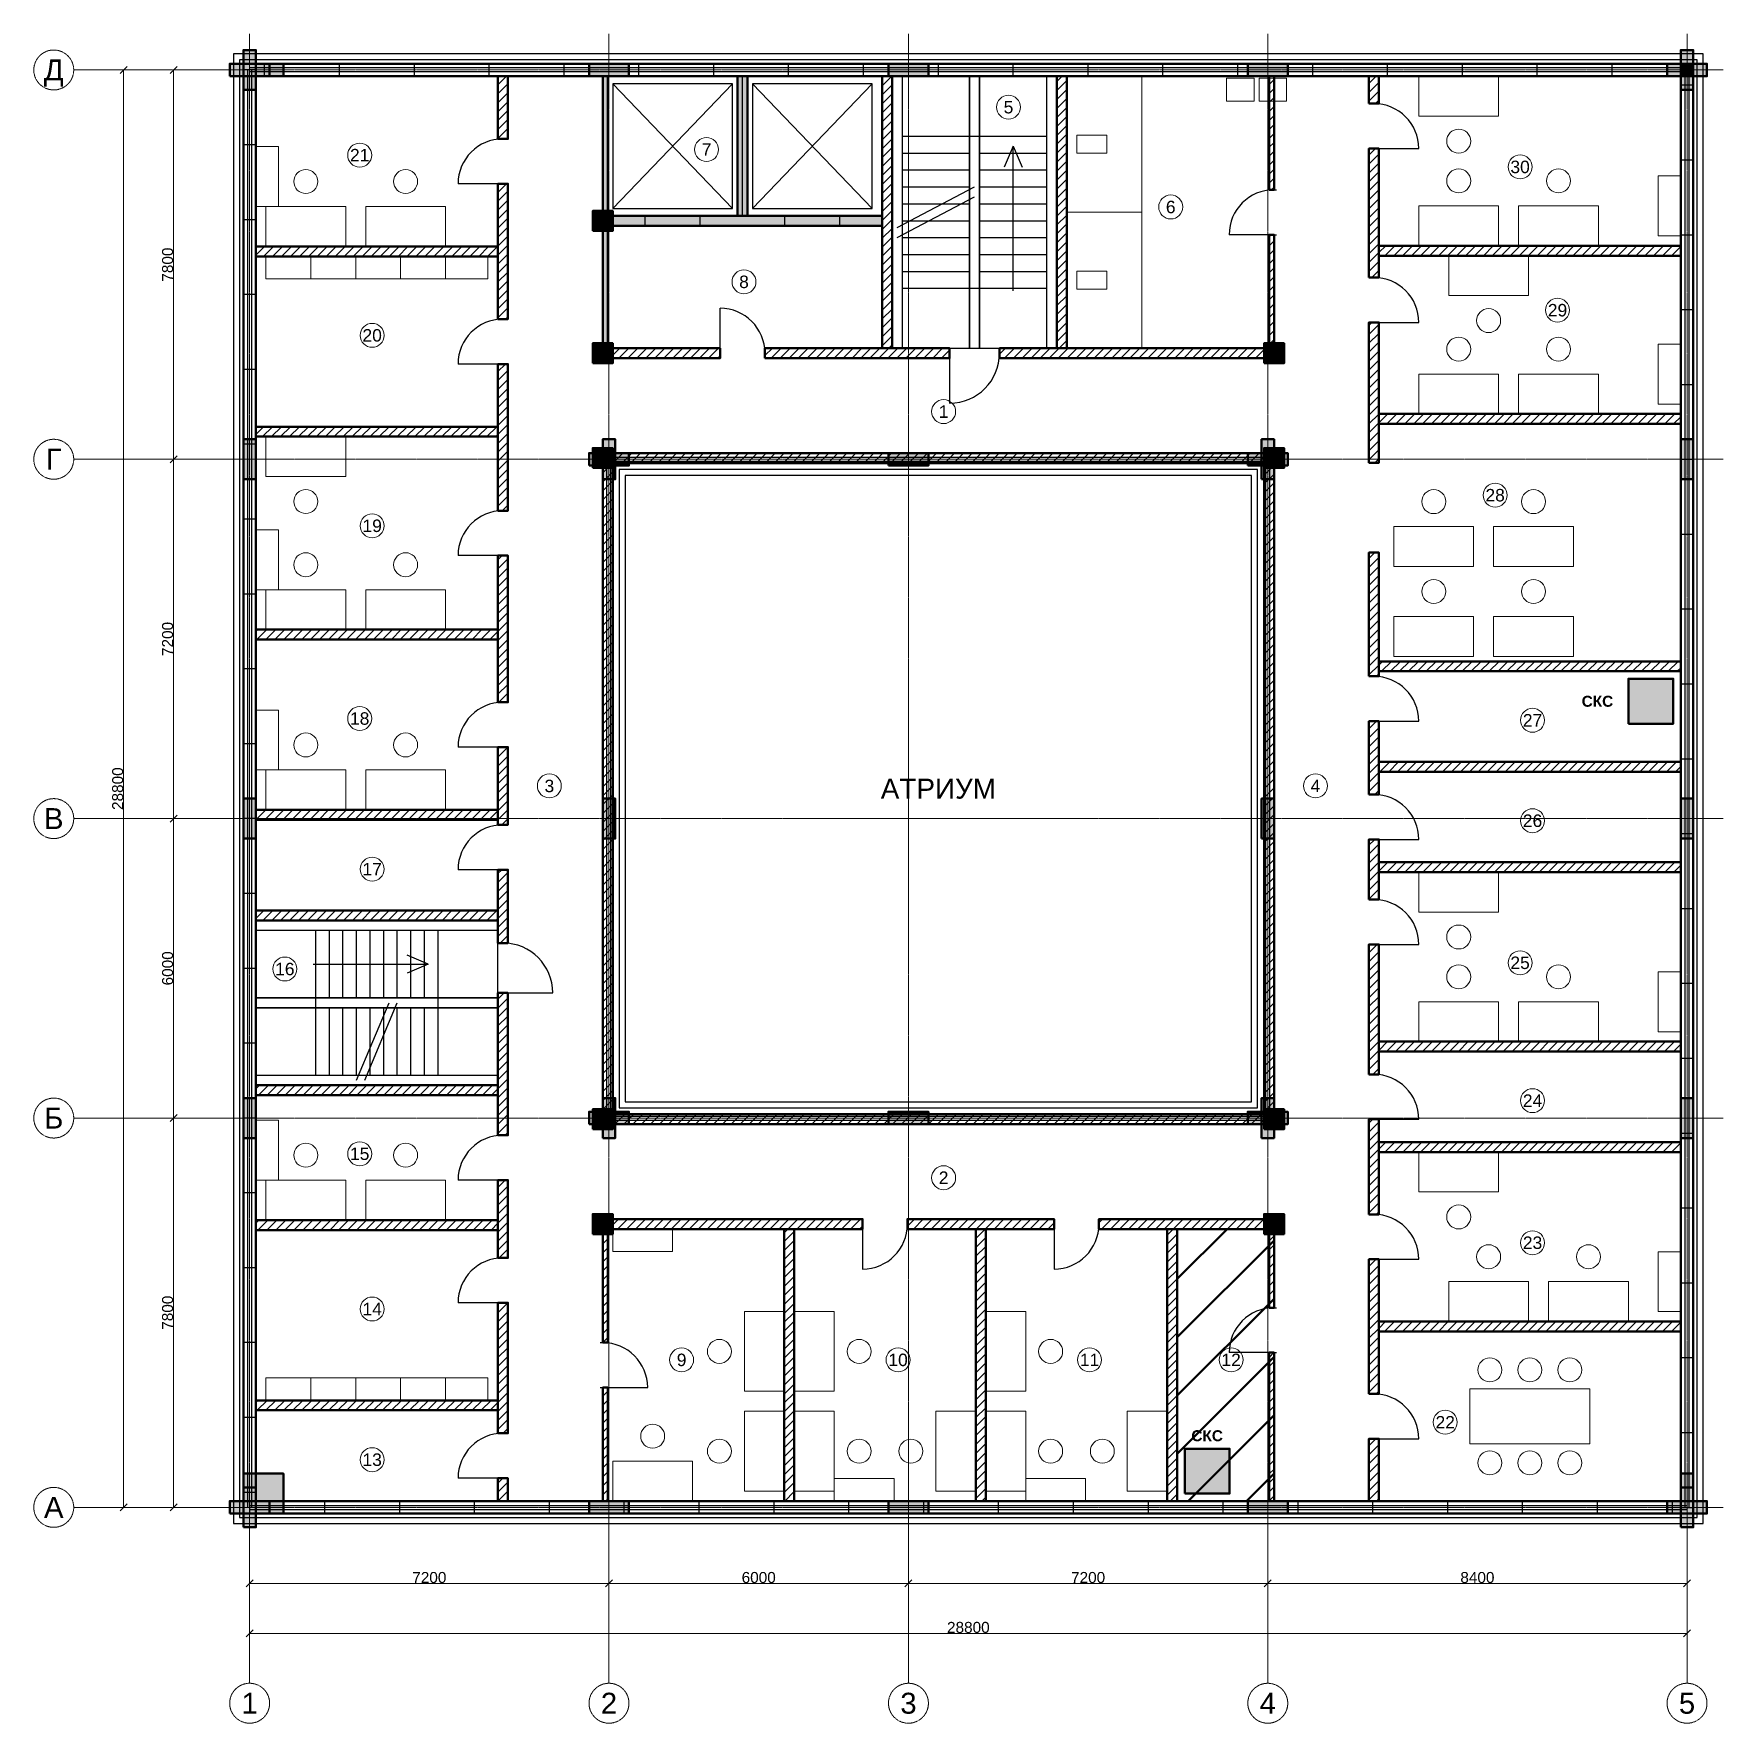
# Model space of a CAD drawing. Header units: millimetres. Extents: x -4325 to 29525, y -4325 to 29525.
import ezdxf
from ezdxf.enums import TextEntityAlignment as Align

# ---------------------------------------------------------------- set-up
doc = ezdxf.new("R2010")
doc.units = ezdxf.units.MM
doc.linetypes.add('CENTER2', pattern=[2.541, 1.587, -0.318, 0.318, -0.318])
for name, color, linetype, lineweight in [('A-ANNO-ROOM', 7, 'CONTINUOUS', 18), ('A-DIMS', 8, 'CONTINUOUS', 13), ('A-DOOR', 3, 'CONTINUOUS', 25), ('A-ELEV', 7, 'CONTINUOUS', 25), ('A-FACADE-PANEL', 8, 'CONTINUOUS', 25), ('A-FURN', 8, 'CONTINUOUS', 18), ('A-GLAZ-RIBBON', 5, 'CONTINUOUS', 25), ('A-GRID', 8, 'CENTER2', 13), ('A-HATCH', 9, 'CONTINUOUS', 9), ('A-OUTLINE', 7, 'CONTINUOUS', 50), ('A-SANI', 8, 'CONTINUOUS', 18), ('A-STAIR', 7, 'CONTINUOUS', 25), ('A-WALL-BLOCK', 9, 'CONTINUOUS', 50), ('A-WALL-RC', 7, 'CONTINUOUS', 50), ('E-SCS-RISER', 1, 'CONTINUOUS', 50), ('E-SERVER-ROOM', 1, 'CONTINUOUS', 50)]:
    doc.layers.add(name, color=color, linetype=linetype, lineweight=lineweight)
doc.styles.add('Arial', font='arial.ttf')
doc.styles.add('Arial-Bold', font='arialbd.ttf')
doc.styles.get("Standard").update_dxf_attribs({"font": 'arial.ttf'})

msp = doc.modelspace()

# ---------------------------------------------------------------- hatches: boundary and pattern name
at = {"layer": 'A-HATCH'}
h = msp.add_hatch(dxfattribs=at)
h.set_pattern_fill('ANSI31', scale=40)
h.paths.add_polyline_path([(4975, 27419.5), (5175, 27419.5), (5175, 28675), (5175, 28675), (4975, 28675), (4975, 28675)])
h = msp.add_hatch(dxfattribs=at)
h.set_pattern_fill('ANSI31', scale=40)
h.paths.add_polyline_path([(12675, 23225), (12875, 23225), (12875, 28675), (12875, 28675), (12675, 28675), (12675, 28675)])
h = msp.add_hatch(dxfattribs=at)
h.set_pattern_fill('ANSI31', scale=40)
h.paths.add_polyline_path([(16175, 23225), (16375, 23225), (16375, 28675), (16375, 28675), (16175, 28675), (16175, 28675)])
h = msp.add_hatch(dxfattribs=at)
h.set_pattern_fill('ANSI31', scale=40)
h.paths.add_polyline_path([(20425, 26400), (20525, 26400), (20525, 28675), (20525, 28675), (20425, 28675), (20425, 28675)])
h = msp.add_hatch(dxfattribs=at)
h.set_pattern_fill('ANSI31', scale=40)
h.paths.add_polyline_path([(22425, 28126.5), (22625, 28126.5), (22625, 28675), (22625, 28675), (22425, 28675), (22425, 28675)])
h = msp.add_hatch(dxfattribs=at)
h.set_pattern_fill('ANSI31', scale=40)
h.paths.add_polyline_path([(22425, 24642.5), (22625, 24642.5), (22625, 27226.5), (22425, 27226.5)])
h = msp.add_hatch(dxfattribs=at)
h.set_pattern_fill('ANSI31', scale=40)
h.paths.add_polyline_path([(4975, 23808.5), (5175, 23808.5), (5175, 26519.5), (4975, 26519.5)])
h = msp.add_hatch(dxfattribs=at)
h.set_pattern_fill('ANSI31', scale=40)
h.paths.add_polyline_path([(20425, 23225), (20525, 23225), (20525, 25500), (20425, 25500)])
h = msp.add_hatch(dxfattribs=at)
h.set_pattern_fill('ANSI31', scale=40)
h.paths.add_polyline_path([(125, 25064), (125, 25064), (4975, 25064), (4975, 25264), (125, 25264), (125, 25264)])
h = msp.add_hatch(dxfattribs=at)
h.set_pattern_fill('ANSI31', scale=40)
h.paths.add_polyline_path([(22625, 25078), (28675, 25078), (28675, 25078), (28675, 25278), (28675, 25278), (22625, 25278)])
h = msp.add_hatch(dxfattribs=at)
h.set_pattern_fill('ANSI31', scale=40)
h.paths.add_polyline_path([(22425, 20929), (22625, 20929), (22625, 23742.5), (22425, 23742.5)])
h = msp.add_hatch(dxfattribs=at)
h.set_pattern_fill('ANSI31', scale=40)
h.paths.add_polyline_path([(7075, 23025), (9425, 23025), (9425, 23225), (7075, 23225)])
h = msp.add_hatch(dxfattribs=at)
h.set_pattern_fill('ANSI31', scale=40)
h.paths.add_polyline_path([(10325, 23025), (14025, 23025), (14025, 23225), (10325, 23225)])
h = msp.add_hatch(dxfattribs=at)
h.set_pattern_fill('ANSI31', scale=40)
h.paths.add_polyline_path([(15025, 23025), (20525, 23025), (20525, 23225), (15025, 23225)])
h = msp.add_hatch(dxfattribs=at)
h.set_pattern_fill('ANSI31', scale=40)
h.paths.add_polyline_path([(4975, 19970), (5175, 19970), (5175, 22908.5), (4975, 22908.5)])
h = msp.add_hatch(dxfattribs=at)
h.set_pattern_fill('ANSI31', scale=40)
h.paths.add_polyline_path([(22625, 21707), (28675, 21707), (28675, 21707), (28675, 21907), (28675, 21907), (22625, 21907)])
h = msp.add_hatch(dxfattribs=at)
h.set_pattern_fill('ANSI31', scale=40)
h.paths.add_polyline_path([(125, 21453), (125, 21453), (4975, 21453), (4975, 21653), (125, 21653), (125, 21653)])
h = msp.add_hatch(dxfattribs=at)
h.set_pattern_fill('ANSI31', scale=40)
h.paths.add_polyline_path([(7075, 20925), (20525, 20925), (20525, 21125), (7075, 21125)])
h = msp.add_hatch(dxfattribs=at)
h.set_pattern_fill('ANSI31', scale=40)
h.paths.add_polyline_path([(7075, 7875), (7275, 7875), (7275, 20925), (7075, 20925)])
h = msp.add_hatch(dxfattribs=at)
h.set_pattern_fill('ANSI31', scale=40)
h.paths.add_polyline_path([(20325, 7875), (20525, 7875), (20525, 20925), (20325, 20925)])
h = msp.add_hatch(dxfattribs=at)
h.set_pattern_fill('ANSI31', scale=40)
h.paths.add_polyline_path([(4975, 16131.5), (5175, 16131.5), (5175, 19070), (4975, 19070)])
h = msp.add_hatch(dxfattribs=at)
h.set_pattern_fill('ANSI31', scale=40)
h.paths.add_polyline_path([(22425, 16651), (22625, 16651), (22625, 19129), (22425, 19129)])
h = msp.add_hatch(dxfattribs=at)
h.set_pattern_fill('ANSI31', scale=40)
h.paths.add_polyline_path([(125, 17387), (125, 17387), (4975, 17387), (4975, 17587), (125, 17587), (125, 17587)])
h = msp.add_hatch(dxfattribs=at)
h.set_pattern_fill('ANSI31', scale=40)
h.paths.add_polyline_path([(22625, 16751), (28675, 16751), (28675, 16751), (28675, 16951), (28675, 16951), (22625, 16951)])
h = msp.add_hatch(dxfattribs=at)
h.set_pattern_fill('ANSI31', scale=40)
h.paths.add_polyline_path([(22425, 14284), (22625, 14284), (22625, 15751), (22425, 15751)])
h = msp.add_hatch(dxfattribs=at)
h.set_pattern_fill('ANSI31', scale=40)
h.paths.add_polyline_path([(4975, 13676), (5175, 13676), (5175, 15231.5), (4975, 15231.5)])
h = msp.add_hatch(dxfattribs=at)
h.set_pattern_fill('ANSI31', scale=40)
h.paths.add_polyline_path([(22625, 14740), (28675, 14740), (28675, 14740), (28675, 14940), (28675, 14940), (22625, 14940)])
h = msp.add_hatch(dxfattribs=at)
h.set_pattern_fill('ANSI31', scale=40)
h.paths.add_polyline_path([(125, 13776), (125, 13776), (4975, 13776), (4975, 13976), (125, 13976), (125, 13976)])
h = msp.add_hatch(dxfattribs=at)
h.set_pattern_fill('ANSI31', scale=40)
h.paths.add_polyline_path([(22425, 12179.5), (22625, 12179.5), (22625, 13384), (22425, 13384)])
h = msp.add_hatch(dxfattribs=at)
h.set_pattern_fill('ANSI31', scale=40)
h.paths.add_polyline_path([(22625, 12728), (28675, 12728), (28675, 12728), (28675, 12928), (28675, 12928), (22625, 12928)])
h = msp.add_hatch(dxfattribs=at)
h.set_pattern_fill('ANSI31', scale=40)
h.paths.add_polyline_path([(4975, 11307), (5175, 11307), (5175, 12776), (4975, 12776)])
h = msp.add_hatch(dxfattribs=at)
h.set_pattern_fill('ANSI31', scale=40)
h.paths.add_polyline_path([(125, 11757), (125, 11757), (4975, 11757), (4975, 11957), (125, 11957), (125, 11957)])
h = msp.add_hatch(dxfattribs=at)
h.set_pattern_fill('ANSI31', scale=40)
h.paths.add_polyline_path([(22425, 8675), (22625, 8675), (22625, 11279.5), (22425, 11279.5)])
h = msp.add_hatch(dxfattribs=at)
h.set_pattern_fill('ANSI31', scale=40)
h.paths.add_polyline_path([(4975, 7456), (5175, 7456), (5175, 10307), (4975, 10307)])
h = msp.add_hatch(dxfattribs=at)
h.set_pattern_fill('ANSI31', scale=40)
h.paths.add_polyline_path([(22625, 9131), (28675, 9131), (28675, 9131), (28675, 9331), (28675, 9331), (22625, 9331)])
h = msp.add_hatch(dxfattribs=at)
h.set_pattern_fill('ANSI31', scale=40)
h.paths.add_polyline_path([(125, 8257), (125, 8257), (4975, 8257), (4975, 8457), (125, 8457), (125, 8457)])
h = msp.add_hatch(dxfattribs=at)
h.set_pattern_fill('ANSI31', scale=40)
h.paths.add_polyline_path([(7075, 7675), (20525, 7675), (20525, 7875), (7075, 7875)])
h = msp.add_hatch(dxfattribs=at)
h.set_pattern_fill('ANSI31', scale=40)
h.paths.add_polyline_path([(22425, 5870.5), (22625, 5870.5), (22625, 7775), (22425, 7775)])
h = msp.add_hatch(dxfattribs=at)
h.set_pattern_fill('ANSI31', scale=40)
h.paths.add_polyline_path([(22625, 7119), (28675, 7119), (28675, 7119), (28675, 7319), (28675, 7319), (22625, 7319)])
h = msp.add_hatch(dxfattribs=at)
h.set_pattern_fill('ANSI31', scale=40)
h.paths.add_polyline_path([(4975, 4999.5), (5175, 4999.5), (5175, 6556), (4975, 6556)])
h = msp.add_hatch(dxfattribs=at)
h.set_pattern_fill('ANSI31', scale=40)
h.paths.add_polyline_path([(125, 5555), (125, 5555), (4975, 5555), (4975, 5755), (125, 5755), (125, 5755)])
h = msp.add_hatch(dxfattribs=at)
h.set_pattern_fill('ANSI31', scale=40)
h.paths.add_polyline_path([(7075, 5575), (12280.5, 5575), (12280.5, 5775), (7075, 5775)])
h = msp.add_hatch(dxfattribs=at)
h.set_pattern_fill('ANSI31', scale=40)
h.paths.add_polyline_path([(13180.5, 5575), (16117, 5575), (16117, 5775), (13180.5, 5775)])
h = msp.add_hatch(dxfattribs=at)
h.set_pattern_fill('ANSI31', scale=40)
h.paths.add_polyline_path([(17017, 5575), (20525, 5575), (20525, 5775), (17017, 5775)])
h = msp.add_hatch(dxfattribs=at)
h.set_pattern_fill('ANSI31', scale=40)
h.paths.add_polyline_path([(7075, 3300), (7175, 3300), (7175, 5575), (7075, 5575)])
h = msp.add_hatch(dxfattribs=at)
h.set_pattern_fill('ANSI31', scale=40)
h.paths.add_polyline_path([(10712, 125), (10912, 125), (10912, 125), (10912, 5575), (10712, 5575), (10712, 125)])
h = msp.add_hatch(dxfattribs=at)
h.set_pattern_fill('ANSI31', scale=40)
h.paths.add_polyline_path([(14549, 125), (14749, 125), (14749, 125), (14749, 5575), (14549, 5575), (14549, 125)])
h = msp.add_hatch(dxfattribs=at)
h.set_pattern_fill('ANSI31', scale=40)
h.paths.add_polyline_path([(18385, 125), (18585, 125), (18585, 125), (18585, 5575), (18385, 5575), (18385, 125)])
h = msp.add_hatch(dxfattribs=at)
h.set_pattern_fill('ANSI31', scale=40)
h.paths.add_polyline_path([(20425, 4000), (20525, 4000), (20525, 5575), (20425, 5575)])
h = msp.add_hatch(dxfattribs=at)
h.set_pattern_fill('ANSI31', scale=40)
h.paths.add_polyline_path([(22425, 2273.5), (22625, 2273.5), (22625, 4970.5), (22425, 4970.5)])
h = msp.add_hatch(dxfattribs=at)
h.set_pattern_fill('ANSI31', scale=40)
h.paths.add_polyline_path([(4975, 1484.5), (5175, 1484.5), (5175, 4099.5), (4975, 4099.5)])
h = msp.add_hatch(dxfattribs=at)
h.set_pattern_fill('ANSI31', scale=40)
h.paths.add_polyline_path([(22625, 3522), (28675, 3522), (28675, 3522), (28675, 3722), (28675, 3722), (22625, 3722)])
h = msp.add_hatch(dxfattribs=at)
h.set_pattern_fill('ANSI31', scale=40)
h.paths.add_polyline_path([(20425, 125), (20525, 125), (20525, 125), (20525, 3100), (20425, 3100), (20425, 125)])
h = msp.add_hatch(dxfattribs=at)
h.set_pattern_fill('ANSI31', scale=40)
h.paths.add_polyline_path([(7075, 125), (7175, 125), (7175, 125), (7175, 2400), (7075, 2400), (7075, 125)])
h = msp.add_hatch(dxfattribs=at)
h.set_pattern_fill('ANSI31', scale=40)
h.paths.add_polyline_path([(125, 1944), (125, 1944), (4975, 1944), (4975, 2144), (125, 2144), (125, 2144)])
h = msp.add_hatch(dxfattribs=at)
h.set_pattern_fill('ANSI31', scale=40)
h.paths.add_polyline_path([(22425, 125), (22625, 125), (22625, 125), (22625, 1373.5), (22425, 1373.5), (22425, 125)])
h = msp.add_hatch(dxfattribs=at)
h.set_pattern_fill('ANSI31', scale=40)
h.paths.add_polyline_path([(4975, 125), (5175, 125), (5175, 125), (5175, 584.5), (4975, 584.5), (4975, 125)])
at = {"layer": 'A-WALL-RC'}
h = msp.add_hatch(color=7, dxfattribs=at)
h.dxf.hatch_style = 1
h.paths.add_polyline_path([(-125, 28400), (125, 28400), (125, 29200), (-125, 29200)])
h = msp.add_hatch(color=7, dxfattribs=at)
h.dxf.hatch_style = 1
h.paths.add_polyline_path([(28675, 28400), (28925, 28400), (28925, 29200), (28675, 29200)])
h = msp.add_hatch(color=7, dxfattribs=at)
h.dxf.hatch_style = 1
h.paths.add_polyline_path([(-400, 28675), (400, 28675), (400, 28925), (-400, 28925)])
h = msp.add_hatch(color=7, dxfattribs=at)
h.dxf.hatch_style = 1
h.paths.add_polyline_path([(-125, 28675), (675, 28675), (675, 28925), (-125, 28925)])
h = msp.add_hatch(color=7, dxfattribs=at)
h.dxf.hatch_style = 1
h.paths.add_polyline_path([(6800, 28675), (7600, 28675), (7600, 28925), (6800, 28925)])
h = msp.add_hatch(color=7, dxfattribs=at)
h.dxf.hatch_style = 1
h.paths.add_polyline_path([(12800, 28675), (13600, 28675), (13600, 28925), (12800, 28925)])
h = msp.add_hatch(color=7, dxfattribs=at)
h.dxf.hatch_style = 1
h.paths.add_polyline_path([(20000, 28675), (20800, 28675), (20800, 28925), (20000, 28925)])
h = msp.add_hatch(color=7, dxfattribs=at)
h.dxf.hatch_style = 1
h.paths.add_polyline_path([(28400, 28675), (29200, 28675), (29200, 28925), (28400, 28925)])
h = msp.add_hatch(color=7, dxfattribs=at)
h.dxf.hatch_style = 1
h.paths.add_polyline_path([(28675, 28675), (28925, 28675), (28925, 28925), (28675, 28925)])
h = msp.add_hatch(color=7, dxfattribs=at)
h.dxf.hatch_style = 1
h.paths.add_polyline_path([(7075, 25875), (7175, 25875), (7175, 28675), (7175, 28675), (7075, 28675), (7075, 28675)])
h = msp.add_hatch(color=7, dxfattribs=at)
h.dxf.hatch_style = 1
h.paths.add_polyline_path([(9775, 25875), (9975, 25875), (9975, 28675), (9975, 28675), (9775, 28675), (9775, 28675)])
h = msp.add_hatch(color=7, dxfattribs=at)
h.dxf.hatch_style = 1
h.paths.add_polyline_path([(6875, 25575), (7275, 25575), (7275, 25975), (6875, 25975)])
h = msp.add_hatch(color=7, dxfattribs=at)
h.dxf.hatch_style = 1
h.paths.add_polyline_path([(7075, 25675), (12675, 25675), (12675, 25875), (7075, 25875)])
h = msp.add_hatch(color=7, dxfattribs=at)
h.dxf.hatch_style = 1
h.paths.add_polyline_path([(7075, 23225), (7175, 23225), (7175, 25675), (7075, 25675)])
h = msp.add_hatch(color=7, dxfattribs=at)
h.dxf.hatch_style = 1
h.paths.add_polyline_path([(6875, 22925), (7275, 22925), (7275, 23325), (6875, 23325)])
h = msp.add_hatch(color=7, dxfattribs=at)
h.dxf.hatch_style = 1
h.paths.add_polyline_path([(20325, 22925), (20725, 22925), (20725, 23325), (20325, 23325)])
h = msp.add_hatch(color=7, dxfattribs=at)
h.dxf.hatch_style = 1
h.paths.add_polyline_path([(-125, 20600), (125, 20600), (125, 21400), (-125, 21400)])
h = msp.add_hatch(color=7, dxfattribs=at)
h.dxf.hatch_style = 1
h.paths.add_polyline_path([(7075, 20600), (7325, 20600), (7325, 21400), (7075, 21400)])
h = msp.add_hatch(color=7, dxfattribs=at)
h.dxf.hatch_style = 1
h.paths.add_polyline_path([(20275, 20600), (20525, 20600), (20525, 21400), (20275, 21400)])
h = msp.add_hatch(color=7, dxfattribs=at)
h.dxf.hatch_style = 1
h.paths.add_polyline_path([(28675, 20600), (28925, 20600), (28925, 21400), (28675, 21400)])
h = msp.add_hatch(color=7, dxfattribs=at)
h.dxf.hatch_style = 1
h.paths.add_polyline_path([(6800, 20875), (7600, 20875), (7600, 21125), (6800, 21125)])
h = msp.add_hatch(color=7, dxfattribs=at)
h.dxf.hatch_style = 1
h.paths.add_polyline_path([(6875, 20825), (7275, 20825), (7275, 21225), (6875, 21225)])
h = msp.add_hatch(color=7, dxfattribs=at)
h.dxf.hatch_style = 1
h.paths.add_polyline_path([(12800, 20875), (13600, 20875), (13600, 21125), (12800, 21125)])
h = msp.add_hatch(color=7, dxfattribs=at)
h.dxf.hatch_style = 1
h.paths.add_polyline_path([(20000, 20875), (20800, 20875), (20800, 21125), (20000, 21125)])
h = msp.add_hatch(color=7, dxfattribs=at)
h.dxf.hatch_style = 1
h.paths.add_polyline_path([(20325, 20825), (20725, 20825), (20725, 21225), (20325, 21225)])
h = msp.add_hatch(color=7, dxfattribs=at)
h.dxf.hatch_style = 1
h.paths.add_polyline_path([(-125, 13400), (125, 13400), (125, 14200), (-125, 14200)])
h = msp.add_hatch(color=7, dxfattribs=at)
h.dxf.hatch_style = 1
h.paths.add_polyline_path([(7075, 13400), (7325, 13400), (7325, 14200), (7075, 14200)])
h = msp.add_hatch(color=7, dxfattribs=at)
h.dxf.hatch_style = 1
h.paths.add_polyline_path([(20275, 13400), (20525, 13400), (20525, 14200), (20275, 14200)])
h = msp.add_hatch(color=7, dxfattribs=at)
h.dxf.hatch_style = 1
h.paths.add_polyline_path([(28675, 13400), (28925, 13400), (28925, 14200), (28675, 14200)])
h = msp.add_hatch(color=7, dxfattribs=at)
h.dxf.hatch_style = 1
h.paths.add_polyline_path([(-125, 7400), (125, 7400), (125, 8200), (-125, 8200)])
h = msp.add_hatch(color=7, dxfattribs=at)
h.dxf.hatch_style = 1
h.paths.add_polyline_path([(7075, 7400), (7325, 7400), (7325, 8200), (7075, 8200)])
h = msp.add_hatch(color=7, dxfattribs=at)
h.dxf.hatch_style = 1
h.paths.add_polyline_path([(20275, 7400), (20525, 7400), (20525, 8200), (20275, 8200)])
h = msp.add_hatch(color=7, dxfattribs=at)
h.dxf.hatch_style = 1
h.paths.add_polyline_path([(28675, 7400), (28925, 7400), (28925, 8200), (28675, 8200)])
h = msp.add_hatch(color=7, dxfattribs=at)
h.dxf.hatch_style = 1
h.paths.add_polyline_path([(6800, 7675), (7600, 7675), (7600, 7925), (6800, 7925)])
h = msp.add_hatch(color=7, dxfattribs=at)
h.dxf.hatch_style = 1
h.paths.add_polyline_path([(6875, 7575), (7275, 7575), (7275, 7975), (6875, 7975)])
h = msp.add_hatch(color=7, dxfattribs=at)
h.dxf.hatch_style = 1
h.paths.add_polyline_path([(12800, 7675), (13600, 7675), (13600, 7925), (12800, 7925)])
h = msp.add_hatch(color=7, dxfattribs=at)
h.dxf.hatch_style = 1
h.paths.add_polyline_path([(20000, 7675), (20800, 7675), (20800, 7925), (20000, 7925)])
h = msp.add_hatch(color=7, dxfattribs=at)
h.dxf.hatch_style = 1
h.paths.add_polyline_path([(20325, 7575), (20725, 7575), (20725, 7975), (20325, 7975)])
h = msp.add_hatch(color=7, dxfattribs=at)
h.dxf.hatch_style = 1
h.paths.add_polyline_path([(6875, 5475), (7275, 5475), (7275, 5875), (6875, 5875)])
h = msp.add_hatch(color=7, dxfattribs=at)
h.dxf.hatch_style = 1
h.paths.add_polyline_path([(20325, 5475), (20725, 5475), (20725, 5875), (20325, 5875)])
h = msp.add_hatch(color=7, dxfattribs=at)
h.dxf.hatch_style = 1
h.paths.add_polyline_path([(-125, -125), (675, -125), (675, 675), (-125, 675)])
h = msp.add_hatch(color=7, dxfattribs=at)
h.dxf.hatch_style = 1
h.paths.add_polyline_path([(-125, -400), (125, -400), (125, 400), (-125, 400)])
h = msp.add_hatch(color=7, dxfattribs=at)
h.dxf.hatch_style = 1
h.paths.add_polyline_path([(28675, -125), (28925, -125), (28925, 675), (28675, 675)])
h = msp.add_hatch(color=7, dxfattribs=at)
h.dxf.hatch_style = 1
h.paths.add_polyline_path([(28675, -400), (28925, -400), (28925, 400), (28675, 400)])
h = msp.add_hatch(color=7, dxfattribs=at)
h.dxf.hatch_style = 1
h.paths.add_polyline_path([(-400, -125), (400, -125), (400, 125), (-400, 125)])
h = msp.add_hatch(color=7, dxfattribs=at)
h.dxf.hatch_style = 1
h.paths.add_polyline_path([(6800, -125), (7600, -125), (7600, 125), (6800, 125)])
h = msp.add_hatch(color=7, dxfattribs=at)
h.dxf.hatch_style = 1
h.paths.add_polyline_path([(12800, -125), (13600, -125), (13600, 125), (12800, 125)])
h = msp.add_hatch(color=7, dxfattribs=at)
h.dxf.hatch_style = 1
h.paths.add_polyline_path([(20000, -125), (20800, -125), (20800, 125), (20000, 125)])
h = msp.add_hatch(color=7, dxfattribs=at)
h.dxf.hatch_style = 1
h.paths.add_polyline_path([(28400, -125), (29200, -125), (29200, 125), (28400, 125)])
at = {"layer": 'E-SCS-RISER'}
h = msp.add_hatch(color=7, dxfattribs=at)
h.dxf.hatch_style = 1
h.paths.add_polyline_path([(27625, 15701), (28525, 15701), (28525, 16601), (27625, 16601)])
h = msp.add_hatch(color=7, dxfattribs=at)
h.dxf.hatch_style = 1
h.paths.add_polyline_path([(18735, 275), (19635, 275), (19635, 1175), (18735, 1175)])
at = {"layer": 'E-SERVER-ROOM'}
h = msp.add_hatch(dxfattribs=at)
h.set_pattern_fill('ANSI31', scale=260)
h.paths.add_polyline_path([(18585, 125), (20525, 125), (20525, 5575), (18585, 5575)])

# ---------------------------------------------------------------- linework, layer by layer
at = {"layer": 'A-ANNO-ROOM'}
for centre in [(15205, 28055), (9155, 27205), (2205, 27094), (25455, 26858), (18455, 26055), (9905, 24555), (26205, 23987), (2455, 23483), (13905, 21955), (24955, 20281), (2455, 19667), (2205, 15806), (25705, 15770), (6005, 14455), (21355, 14455), (25705, 13758), (2455, 12787), (705, 10787), (25455, 10911), (25705, 8149), (2205, 7085), (13905, 6605), (25705, 5302), (2455, 3974), (8655, 2955), (12992, 2955), (16829, 2955), (19665, 2955), (23955, 1705), (2455, 955)]:
    msp.add_circle(centre, 240, dxfattribs=at)
at = {"layer": 'A-DIMS'}
for p, q in [((-2595.71, 28729.29), (-2454.29, 28870.71)), ((-2525, 0), (-2525, 28800)), ((-1595.71, 28729.29), (-1454.29, 28870.71)), ((-1525, 21000), (-1525, 28800)), ((-1595.71, 20929.29), (-1454.29, 21070.71)), ((-1595.71, 20929.29), (-1454.29, 21070.71)), ((-1525, 13800), (-1525, 21000)), ((-1595.71, 13729.29), (-1454.29, 13870.71)), ((-1595.71, 13729.29), (-1454.29, 13870.71)), ((-1525, 7800), (-1525, 13800)), ((-1595.71, 7729.29), (-1454.29, 7870.71)), ((-1595.71, 7729.29), (-1454.29, 7870.71)), ((-1525, 0), (-1525, 7800)), ((-2595.71, -70.71), (-2454.29, 70.71)), ((-1595.71, -70.71), (-1454.29, 70.71)), ((-70.71, -1595.71), (70.71, -1454.29)), ((0, -1525), (7200, -1525)), ((7129.29, -1595.71), (7270.71, -1454.29)), ((7129.29, -1595.71), (7270.71, -1454.29)), ((7200, -1525), (13200, -1525)), ((13129.29, -1595.71), (13270.71, -1454.29)), ((13129.29, -1595.71), (13270.71, -1454.29)), ((13200, -1525), (20400, -1525)), ((20329.29, -1595.71), (20470.71, -1454.29)), ((20329.29, -1595.71), (20470.71, -1454.29)), ((20400, -1525), (28800, -1525)), ((28729.29, -1595.71), (28870.71, -1454.29)), ((-70.71, -2595.71), (70.71, -2454.29)), ((0, -2525), (28800, -2525)), ((28729.29, -2595.71), (28870.71, -2454.29))]:
    msp.add_line(p, q, dxfattribs=at)
at = {"layer": 'A-DOOR'}
for p, q in [((22425, 28126.5), (22625, 28126.5)), ((4975, 27419.5), (5175, 27419.5)), ((22425, 27226.5), (22625, 27226.5)), ((22525, 27226.5), (23425, 27226.5)), ((5075, 26519.5), (4175, 26519.5)), ((4975, 26519.5), (5175, 26519.5)), ((20475, 26400), (20575, 26400)), ((7925, 25675), (7925, 25875)), ((9025, 25675), (9025, 25875)), ((10725, 25675), (10725, 25875)), ((11825, 25675), (11825, 25875)), ((20525, 25500), (19625, 25500)), ((20475, 25500), (20575, 25500)), ((22425, 24642.5), (22625, 24642.5)), ((4975, 23808.5), (5175, 23808.5)), ((9425, 23125), (9425, 24025)), ((22425, 23742.5), (22625, 23742.5)), ((22525, 23742.5), (23425, 23742.5)), ((9425, 23025), (9425, 23225)), ((10325, 23025), (10325, 23225)), ((14025, 23025), (14025, 23225)), ((14025, 23125), (14025, 22125)), ((15025, 23025), (15025, 23225)), ((5075, 22908.5), (4175, 22908.5)), ((4975, 22908.5), (5175, 22908.5)), ((22425, 20929), (22625, 20929)), ((4975, 19970), (5175, 19970)), ((5075, 19070), (4175, 19070)), ((4975, 19070), (5175, 19070)), ((22425, 19129), (22625, 19129)), ((22425, 16651), (22625, 16651)), ((4975, 16131.5), (5175, 16131.5)), ((22425, 15751), (22625, 15751)), ((22525, 15751), (23425, 15751)), ((5075, 15231.5), (4175, 15231.5)), ((4975, 15231.5), (5175, 15231.5)), ((22425, 14284), (22625, 14284)), ((4975, 13676), (5175, 13676)), ((22425, 13384), (22625, 13384)), ((22525, 13384), (23425, 13384)), ((5075, 12776), (4175, 12776)), ((4975, 12776), (5175, 12776)), ((22425, 12179.5), (22625, 12179.5)), ((4975, 11307), (5175, 11307)), ((22425, 11279.5), (22625, 11279.5)), ((22525, 11279.5), (23425, 11279.5)), ((4975, 10307), (5175, 10307)), ((5075, 10307), (6075, 10307)), ((22425, 8675), (22625, 8675)), ((4975, 7456), (5175, 7456)), ((22425, 7775), (22625, 7775)), ((22525, 7775), (23425, 7775)), ((5075, 6556), (4175, 6556)), ((4975, 6556), (5175, 6556)), ((12280.5, 5575), (12280.5, 5775)), ((13180.5, 5575), (13180.5, 5775)), ((16117, 5575), (16117, 5775)), ((17017, 5575), (17017, 5775)), ((22425, 5870.5), (22625, 5870.5)), ((12280.5, 5675), (12280.5, 4775)), ((16117, 5675), (16117, 4775)), ((4975, 4999.5), (5175, 4999.5)), ((22425, 4970.5), (22625, 4970.5)), ((22525, 4970.5), (23425, 4970.5)), ((5075, 4099.5), (4175, 4099.5)), ((4975, 4099.5), (5175, 4099.5)), ((20475, 4000), (20575, 4000)), ((7025, 3300), (7125, 3300)), ((20525, 3100), (19625, 3100)), ((20475, 3100), (20575, 3100)), ((7025, 2400), (7125, 2400)), ((7075, 2400), (7975, 2400)), ((22425, 2273.5), (22625, 2273.5)), ((4975, 1484.5), (5175, 1484.5)), ((22425, 1373.5), (22625, 1373.5)), ((22525, 1373.5), (23425, 1373.5)), ((5075, 584.5), (4175, 584.5)), ((4975, 584.5), (5175, 584.5))]:
    msp.add_line(p, q, dxfattribs=at)
for centre, radius, start, end in [((22525, 27226.5), 900, 0, 90), ((5075, 26519.5), 900, 90, 180), ((20525, 25500), 900, 90, 180), ((22525, 23742.5), 900, 0, 90), ((5075, 22908.5), 900, 90, 180), ((9425, 23125), 900, 0, 90), ((14025, 23125), 1000, -90, 0), ((5075, 19070), 900, 90, 180), ((22525, 15751), 900, 0, 90), ((5075, 15231.5), 900, 90, 180), ((22525, 13384), 900, 0, 90), ((5075, 12776), 900, 90, 180), ((22525, 11279.5), 900, 0, 90), ((5075, 10307), 1000, 0, 90), ((22525, 7775), 900, 0, 90), ((5075, 6556), 900, 90, 180), ((22525, 4970.5), 900, 0, 90), ((12280.5, 5675), 900, -90, 0), ((16117, 5675), 900, -90, 0), ((5075, 4099.5), 900, 90, 180), ((20525, 3100), 900, 90, 180), ((7075, 2400), 900, 0, 90), ((22525, 1373.5), 900, 0, 90), ((5075, 584.5), 900, 90, 180)]:
    msp.add_arc(centre, radius, start, end, dxfattribs=at)
at = {"layer": 'A-ELEV'}
for p, q in [((7275, 26025), (9675, 28525)), ((7275, 28525), (9675, 26025)), ((9875, 25875), (9875, 28675)), ((10075, 26025), (12475, 28525)), ((10075, 28525), (12475, 26025))]:
    msp.add_line(p, q, dxfattribs=at)
for points in [[(7275, 26025), (9675, 26025), (9675, 28525), (7275, 28525)], [(10075, 26025), (12475, 26025), (12475, 28525), (10075, 28525)]]:
    msp.add_lwpolyline(points, close=True, dxfattribs=at)
at = {"layer": 'A-FACADE-PANEL'}
for points in [[(-325, -325), (29125, -325), (29125, 29125), (-325, 29125)], [(-205, -205), (29005, -205), (29005, 29005), (-205, 29005)], [(7405, 8005), (20195, 8005), (20195, 20795), (7405, 20795)], [(7525, 8125), (20075, 8125), (20075, 20675), (7525, 20675)]]:
    msp.add_lwpolyline(points, close=True, dxfattribs=at)
at = {"layer": 'A-FURN'}
for p, q in [((1225, 24614), (1225, 25064)), ((2125, 24614), (2125, 25064)), ((3025, 24614), (3025, 25064)), ((3925, 24614), (3925, 25064)), ((1225, 2144), (1225, 2594)), ((2125, 2144), (2125, 2594)), ((3025, 2144), (3025, 2594)), ((3925, 2144), (3925, 2594))]:
    msp.add_line(p, q, dxfattribs=at)
for points in [[(23425, 27875), (25025, 27875), (25025, 28675), (23425, 28675)], [(125, 26064), (575, 26064), (575, 27264), (125, 27264)], [(28225, 25478), (28675, 25478), (28675, 26678), (28225, 26678)], [(23425, 25278), (25025, 25278), (25025, 26078), (23425, 26078)], [(25425, 25278), (27025, 25278), (27025, 26078), (25425, 26078)], [(325, 25264), (1925, 25264), (1925, 26064), (325, 26064)], [(2325, 25264), (3925, 25264), (3925, 26064), (2325, 26064)], [(325, 24614), (4775, 24614), (4775, 25064), (325, 25064)], [(24025, 24278), (25625, 24278), (25625, 25078), (24025, 25078)], [(28225, 22107), (28675, 22107), (28675, 23307), (28225, 23307)], [(23425, 21907), (25025, 21907), (25025, 22707), (23425, 22707)], [(25425, 21907), (27025, 21907), (27025, 22707), (25425, 22707)], [(325, 20653), (1925, 20653), (1925, 21453), (325, 21453)], [(22925, 18851), (24525, 18851), (24525, 19651), (22925, 19651)], [(24925, 18851), (26525, 18851), (26525, 19651), (24925, 19651)], [(125, 18387), (575, 18387), (575, 19587), (125, 19587)], [(325, 17587), (1925, 17587), (1925, 18387), (325, 18387)], [(2325, 17587), (3925, 17587), (3925, 18387), (2325, 18387)], [(22925, 17051), (24525, 17051), (24525, 17851), (22925, 17851)], [(24925, 17051), (26525, 17051), (26525, 17851), (24925, 17851)], [(125, 14776), (575, 14776), (575, 15976), (125, 15976)], [(325, 13976), (1925, 13976), (1925, 14776), (325, 14776)], [(2325, 13976), (3925, 13976), (3925, 14776), (2325, 14776)], [(23425, 11928), (25025, 11928), (25025, 12728), (23425, 12728)], [(28225, 9531), (28675, 9531), (28675, 10731), (28225, 10731)], [(23425, 9331), (25025, 9331), (25025, 10131), (23425, 10131)], [(25425, 9331), (27025, 9331), (27025, 10131), (25425, 10131)], [(125, 6555), (575, 6555), (575, 7755), (125, 7755)], [(23425, 6319), (25025, 6319), (25025, 7119), (23425, 7119)], [(325, 5755), (1925, 5755), (1925, 6555), (325, 6555)], [(2325, 5755), (3925, 5755), (3925, 6555), (2325, 6555)], [(7275, 5125), (8475, 5125), (8475, 5575), (7275, 5575)], [(28225, 3922), (28675, 3922), (28675, 5122), (28225, 5122)], [(24025, 3722), (25625, 3722), (25625, 4522), (24025, 4522)], [(26025, 3722), (27625, 3722), (27625, 4522), (26025, 4522)], [(9912, 2325), (10712, 2325), (10712, 3925), (9912, 3925)], [(10912, 2325), (11712, 2325), (11712, 3925), (10912, 3925)], [(14749, 2325), (15549, 2325), (15549, 3925), (14749, 3925)], [(325, 2144), (4775, 2144), (4775, 2594), (325, 2594)], [(24450, 1273.5), (26850, 1273.5), (26850, 2373.5), (24450, 2373.5)], [(9912, 325), (10712, 325), (10712, 1925), (9912, 1925)], [(10912, 325), (11712, 325), (11712, 1925), (10912, 1925)], [(13749, 325), (14549, 325), (14549, 1925), (13749, 1925)], [(14749, 325), (15549, 325), (15549, 1925), (14749, 1925)], [(17585, 325), (18385, 325), (18385, 1925), (17585, 1925)], [(7275, 125), (8875, 125), (8875, 925), (7275, 925)], [(11712, 125), (12912, 125), (12912, 575), (11712, 575)], [(15549, 125), (16749, 125), (16749, 575), (15549, 575)]]:
    msp.add_lwpolyline(points, close=True, dxfattribs=at)
for centre in [(24225, 27375), (1125, 26564), (3125, 26564), (24225, 26578), (26225, 26578), (24825, 23778), (24225, 23207), (26225, 23207), (1125, 20153), (23725, 20151), (25725, 20151), (1125, 18887), (3125, 18887), (23725, 18351), (25725, 18351), (1125, 15276), (3125, 15276), (24225, 11428), (24225, 10631), (26225, 10631), (1125, 7055), (3125, 7055), (24225, 5819), (24825, 5022), (26825, 5022), (9412, 3125), (12212, 3125), (16049, 3125), (24850, 2753.5), (25650, 2753.5), (26450, 2753.5), (8075, 1425), (9412, 1125), (12212, 1125), (13249, 1125), (16049, 1125), (17085, 1125), (24850, 893.5), (25650, 893.5), (26450, 893.5)]:
    msp.add_circle(centre, 240, dxfattribs=at)
at = {"layer": 'A-GLAZ-RIBBON'}
for p, q in [((125, 28800), (-125, 28800)), ((-40, 28800), (-40, 0)), ((28800, 28840), (0, 28840)), ((40, 28800), (40, 0)), ((300, 28675), (300, 28925)), ((1800, 28675), (1800, 28925)), ((3300, 28675), (3300, 28925)), ((4800, 28675), (4800, 28925)), ((6300, 28675), (6300, 28925)), ((7800, 28675), (7800, 28925)), ((9300, 28675), (9300, 28925)), ((10800, 28675), (10800, 28925)), ((12300, 28675), (12300, 28925)), ((13800, 28675), (13800, 28925)), ((15300, 28675), (15300, 28925)), ((16800, 28675), (16800, 28925)), ((18300, 28675), (18300, 28925)), ((19800, 28675), (19800, 28925)), ((21300, 28675), (21300, 28925)), ((22800, 28675), (22800, 28925)), ((24300, 28675), (24300, 28925)), ((25800, 28675), (25800, 28925)), ((27300, 28675), (27300, 28925)), ((28760, 0), (28760, 28800)), ((28800, 28675), (28800, 28925)), ((28840, 0), (28840, 28800)), ((28800, 28760), (0, 28760)), ((28675, 28500), (28925, 28500)), ((125, 27300), (-125, 27300)), ((28675, 27000), (28925, 27000)), ((125, 25800), (-125, 25800)), ((28675, 25500), (28925, 25500)), ((125, 24300), (-125, 24300)), ((28675, 24000), (28925, 24000)), ((125, 22800), (-125, 22800)), ((28675, 22500), (28925, 22500)), ((125, 21300), (-125, 21300)), ((7160, 7800), (7160, 21000)), ((7200, 21040), (20400, 21040)), ((7240, 7800), (7240, 21000)), ((20360, 7800), (20360, 21000)), ((20440, 7800), (20440, 21000)), ((28675, 21000), (28925, 21000)), ((7200, 20960), (20400, 20960)), ((125, 19800), (-125, 19800)), ((28675, 19500), (28925, 19500)), ((125, 18300), (-125, 18300)), ((28675, 18000), (28925, 18000)), ((125, 16800), (-125, 16800)), ((28675, 16500), (28925, 16500)), ((125, 15300), (-125, 15300)), ((28675, 15000), (28925, 15000)), ((125, 13800), (-125, 13800)), ((28675, 13500), (28925, 13500)), ((125, 12300), (-125, 12300)), ((28675, 12000), (28925, 12000)), ((125, 10800), (-125, 10800)), ((28675, 10500), (28925, 10500)), ((125, 9300), (-125, 9300)), ((28675, 9000), (28925, 9000)), ((125, 7800), (-125, 7800)), ((7200, 7840), (20400, 7840)), ((7200, 7760), (20400, 7760)), ((28675, 7500), (28925, 7500)), ((125, 6300), (-125, 6300)), ((28675, 6000), (28925, 6000)), ((125, 4800), (-125, 4800)), ((28675, 4500), (28925, 4500)), ((125, 3300), (-125, 3300)), ((28675, 3000), (28925, 3000)), ((125, 1800), (-125, 1800)), ((28675, 1500), (28925, 1500)), ((125, 300), (-125, 300)), ((0, 125), (0, -125)), ((0, 40), (28800, 40)), ((1500, 125), (1500, -125)), ((3000, 125), (3000, -125)), ((4500, 125), (4500, -125)), ((6000, 125), (6000, -125)), ((7500, 125), (7500, -125)), ((9000, 125), (9000, -125)), ((10500, 125), (10500, -125)), ((12000, 125), (12000, -125)), ((13500, 125), (13500, -125)), ((15000, 125), (15000, -125)), ((16500, 125), (16500, -125)), ((18000, 125), (18000, -125)), ((19500, 125), (19500, -125)), ((21000, 125), (21000, -125)), ((22500, 125), (22500, -125)), ((24000, 125), (24000, -125)), ((25500, 125), (25500, -125)), ((27000, 125), (27000, -125)), ((28500, 125), (28500, -125)), ((28675, 0), (28925, 0)), ((0, -40), (28800, -40))]:
    msp.add_line(p, q, dxfattribs=at)
at = {"layer": 'A-GRID'}
for p, q in [((0, -3525), (0, 29525)), ((7200, -3525), (7200, 29525)), ((13200, -3525), (13200, 29525)), ((20400, -3525), (20400, 29525)), ((28800, -3525), (28800, 29525)), ((-3525, 28800), (29525, 28800)), ((-3525, 21000), (29525, 21000)), ((-3525, 13800), (29525, 13800)), ((-3525, 7800), (29525, 7800)), ((-3525, 0), (29525, 0))]:
    msp.add_line(p, q, dxfattribs=at)
for centre in [(-3925, 28800), (-3925, 21000), (-3925, 13800), (-3925, 7800), (-3925, 0), (0, -3925), (7200, -3925), (13200, -3925), (20400, -3925), (28800, -3925)]:
    msp.add_circle(centre, 400, dxfattribs=at)
at = {"layer": 'A-OUTLINE'}
for points in [[(-125, -125), (28925, -125), (28925, 28925), (-125, 28925)], [(125, 125), (28675, 125), (28675, 28675), (125, 28675)], [(7075, 7675), (20525, 7675), (20525, 21125), (7075, 21125)]]:
    msp.add_lwpolyline(points, close=True, dxfattribs=at)
at = {"layer": 'A-SANI'}
for points in [[(16375, 25950), (17875, 25950), (17875, 28675), (16375, 28675)], [(19575, 28175), (20125, 28175), (20125, 28635), (19575, 28635)], [(20225, 28175), (20775, 28175), (20775, 28635), (20225, 28635)], [(16575, 27132.5), (17175, 27132.5), (17175, 27492.5), (16575, 27492.5)], [(16375, 23225), (17875, 23225), (17875, 25950), (16375, 25950)], [(16575, 24407.5), (17175, 24407.5), (17175, 24767.5), (16575, 24767.5)]]:
    msp.add_lwpolyline(points, close=True, dxfattribs=at)
at = {"layer": 'A-STAIR'}
for p, q in [((13075, 27475), (14425, 27475)), ((13075, 27475), (15975, 27475)), ((14625, 27475), (15975, 27475)), ((13075, 27136.11), (14425, 27136.11)), ((14625, 27136.11), (15975, 27136.11)), ((15300, 27275), (15120, 26855)), ((15300, 24375), (15300, 27275)), ((15300, 27275), (15480, 26855)), ((13075, 26797.22), (14425, 26797.22)), ((14625, 26797.22), (15975, 26797.22)), ((12975, 25645), (14525, 26458.33)), ((13075, 26458.33), (14425, 26458.33)), ((14625, 26458.33), (15975, 26458.33)), ((12975, 25441.67), (14525, 26255)), ((13075, 26119.44), (14425, 26119.44)), ((14625, 26119.44), (15975, 26119.44)), ((13075, 25780.56), (14425, 25780.56)), ((14625, 25780.56), (15975, 25780.56)), ((13075, 25441.67), (14425, 25441.67)), ((14625, 25441.67), (15975, 25441.67)), ((13075, 25102.78), (14425, 25102.78)), ((14625, 25102.78), (15975, 25102.78)), ((13075, 24763.89), (14425, 24763.89)), ((14625, 24763.89), (15975, 24763.89)), ((13075, 24425), (15975, 24425)), ((1325, 8657), (1325, 11557)), ((1597.22, 10207), (1597.22, 11557)), ((1869.44, 10207), (1869.44, 11557)), ((2141.67, 10207), (2141.67, 11557)), ((2413.89, 10207), (2413.89, 11557)), ((2686.11, 10207), (2686.11, 11557)), ((2958.33, 10207), (2958.33, 11557)), ((3230.56, 10207), (3230.56, 11557)), ((3502.78, 10207), (3502.78, 11557)), ((3775, 10207), (3775, 11557)), ((3775, 8657), (3775, 11557)), ((1275, 10882), (3575, 10882)), ((3575, 10882), (3155, 11062)), ((3575, 10882), (3155, 10702)), ((1597.22, 8657), (1597.22, 10007)), ((1869.44, 8657), (1869.44, 10007)), ((2141.67, 8557), (2795, 10107)), ((2141.67, 8657), (2141.67, 10007)), ((2305, 8557), (2958.33, 10107)), ((2413.89, 8657), (2413.89, 10007)), ((2686.11, 8657), (2686.11, 10007)), ((2958.33, 8657), (2958.33, 10007)), ((3230.56, 8657), (3230.56, 10007)), ((3502.78, 8657), (3502.78, 10007)), ((3775, 8657), (3775, 10007))]:
    msp.add_line(p, q, dxfattribs=at)
for points in [[(13075, 23225), (14425, 23225), (14425, 28675), (13075, 28675)], [(14425, 23225), (14625, 23225), (14625, 28675), (14425, 28675)], [(14625, 23225), (15975, 23225), (15975, 28675), (14625, 28675)], [(125, 10207), (4975, 10207), (4975, 11557), (125, 11557)], [(125, 10007), (4975, 10007), (4975, 10207), (125, 10207)], [(125, 8657), (4975, 8657), (4975, 10007), (125, 10007)]]:
    msp.add_lwpolyline(points, close=True, dxfattribs=at)
at = {"layer": 'A-WALL-BLOCK'}
for points in [[(4975, 27419.5), (5175, 27419.5), (5175, 28675), (5175, 28675), (4975, 28675), (4975, 28675)], [(12675, 23225), (12875, 23225), (12875, 28675), (12875, 28675), (12675, 28675), (12675, 28675)], [(16175, 23225), (16375, 23225), (16375, 28675), (16375, 28675), (16175, 28675), (16175, 28675)], [(20425, 26400), (20525, 26400), (20525, 28675), (20525, 28675), (20425, 28675), (20425, 28675)], [(22425, 28126.5), (22625, 28126.5), (22625, 28675), (22625, 28675), (22425, 28675), (22425, 28675)], [(22425, 24642.5), (22625, 24642.5), (22625, 27226.5), (22425, 27226.5)], [(4975, 23808.5), (5175, 23808.5), (5175, 26519.5), (4975, 26519.5)], [(20425, 23225), (20525, 23225), (20525, 25500), (20425, 25500)], [(125, 25064), (125, 25064), (4975, 25064), (4975, 25264), (125, 25264), (125, 25264)], [(22625, 25078), (28675, 25078), (28675, 25078), (28675, 25278), (28675, 25278), (22625, 25278)], [(22425, 20929), (22625, 20929), (22625, 23742.5), (22425, 23742.5)], [(7075, 23025), (9425, 23025), (9425, 23225), (7075, 23225)], [(10325, 23025), (14025, 23025), (14025, 23225), (10325, 23225)], [(15025, 23025), (20525, 23025), (20525, 23225), (15025, 23225)], [(4975, 19970), (5175, 19970), (5175, 22908.5), (4975, 22908.5)], [(22625, 21707), (28675, 21707), (28675, 21707), (28675, 21907), (28675, 21907), (22625, 21907)], [(125, 21453), (125, 21453), (4975, 21453), (4975, 21653), (125, 21653), (125, 21653)], [(7075, 20925), (20525, 20925), (20525, 21125), (7075, 21125)], [(7075, 7875), (7275, 7875), (7275, 20925), (7075, 20925)], [(20325, 7875), (20525, 7875), (20525, 20925), (20325, 20925)], [(4975, 16131.5), (5175, 16131.5), (5175, 19070), (4975, 19070)], [(22425, 16651), (22625, 16651), (22625, 19129), (22425, 19129)], [(125, 17387), (125, 17387), (4975, 17387), (4975, 17587), (125, 17587), (125, 17587)], [(22625, 16751), (28675, 16751), (28675, 16751), (28675, 16951), (28675, 16951), (22625, 16951)], [(22425, 14284), (22625, 14284), (22625, 15751), (22425, 15751)], [(4975, 13676), (5175, 13676), (5175, 15231.5), (4975, 15231.5)], [(22625, 14740), (28675, 14740), (28675, 14740), (28675, 14940), (28675, 14940), (22625, 14940)], [(125, 13776), (125, 13776), (4975, 13776), (4975, 13976), (125, 13976), (125, 13976)], [(22425, 12179.5), (22625, 12179.5), (22625, 13384), (22425, 13384)], [(22625, 12728), (28675, 12728), (28675, 12728), (28675, 12928), (28675, 12928), (22625, 12928)], [(4975, 11307), (5175, 11307), (5175, 12776), (4975, 12776)], [(125, 11757), (125, 11757), (4975, 11757), (4975, 11957), (125, 11957), (125, 11957)], [(22425, 8675), (22625, 8675), (22625, 11279.5), (22425, 11279.5)], [(4975, 7456), (5175, 7456), (5175, 10307), (4975, 10307)], [(22625, 9131), (28675, 9131), (28675, 9131), (28675, 9331), (28675, 9331), (22625, 9331)], [(125, 8257), (125, 8257), (4975, 8257), (4975, 8457), (125, 8457), (125, 8457)], [(7075, 7675), (20525, 7675), (20525, 7875), (7075, 7875)], [(22425, 5870.5), (22625, 5870.5), (22625, 7775), (22425, 7775)], [(22625, 7119), (28675, 7119), (28675, 7119), (28675, 7319), (28675, 7319), (22625, 7319)], [(4975, 4999.5), (5175, 4999.5), (5175, 6556), (4975, 6556)], [(125, 5555), (125, 5555), (4975, 5555), (4975, 5755), (125, 5755), (125, 5755)], [(7075, 5575), (12280.5, 5575), (12280.5, 5775), (7075, 5775)], [(13180.5, 5575), (16117, 5575), (16117, 5775), (13180.5, 5775)], [(17017, 5575), (20525, 5575), (20525, 5775), (17017, 5775)], [(7075, 3300), (7175, 3300), (7175, 5575), (7075, 5575)], [(10712, 125), (10912, 125), (10912, 125), (10912, 5575), (10712, 5575), (10712, 125)], [(14549, 125), (14749, 125), (14749, 125), (14749, 5575), (14549, 5575), (14549, 125)], [(18385, 125), (18585, 125), (18585, 125), (18585, 5575), (18385, 5575), (18385, 125)], [(20425, 4000), (20525, 4000), (20525, 5575), (20425, 5575)], [(22425, 2273.5), (22625, 2273.5), (22625, 4970.5), (22425, 4970.5)], [(4975, 1484.5), (5175, 1484.5), (5175, 4099.5), (4975, 4099.5)], [(22625, 3522), (28675, 3522), (28675, 3522), (28675, 3722), (28675, 3722), (22625, 3722)], [(20425, 125), (20525, 125), (20525, 125), (20525, 3100), (20425, 3100), (20425, 125)], [(7075, 125), (7175, 125), (7175, 125), (7175, 2400), (7075, 2400), (7075, 125)], [(125, 1944), (125, 1944), (4975, 1944), (4975, 2144), (125, 2144), (125, 2144)], [(22425, 125), (22625, 125), (22625, 125), (22625, 1373.5), (22425, 1373.5), (22425, 125)], [(4975, 125), (5175, 125), (5175, 125), (5175, 584.5), (4975, 584.5), (4975, 125)]]:
    msp.add_lwpolyline(points, close=True, dxfattribs=at)
at = {"layer": 'A-WALL-RC'}
for points in [[(-125, 28400), (125, 28400), (125, 29200), (-125, 29200)], [(28675, 28400), (28925, 28400), (28925, 29200), (28675, 29200)], [(-400, 28675), (400, 28675), (400, 28925), (-400, 28925)], [(-125, 28675), (675, 28675), (675, 28925), (-125, 28925)], [(6800, 28675), (7600, 28675), (7600, 28925), (6800, 28925)], [(12800, 28675), (13600, 28675), (13600, 28925), (12800, 28925)], [(20000, 28675), (20800, 28675), (20800, 28925), (20000, 28925)], [(28400, 28675), (29200, 28675), (29200, 28925), (28400, 28925)], [(28675, 28675), (28925, 28675), (28925, 28925), (28675, 28925)], [(7075, 25875), (7175, 25875), (7175, 28675), (7175, 28675), (7075, 28675), (7075, 28675)], [(9775, 25875), (9975, 25875), (9975, 28675), (9975, 28675), (9775, 28675), (9775, 28675)], [(6875, 25575), (7275, 25575), (7275, 25975), (6875, 25975)], [(7075, 25675), (12675, 25675), (12675, 25875), (7075, 25875)], [(7075, 23225), (7175, 23225), (7175, 25675), (7075, 25675)], [(6875, 22925), (7275, 22925), (7275, 23325), (6875, 23325)], [(20325, 22925), (20725, 22925), (20725, 23325), (20325, 23325)], [(-125, 20600), (125, 20600), (125, 21400), (-125, 21400)], [(7075, 20600), (7325, 20600), (7325, 21400), (7075, 21400)], [(20275, 20600), (20525, 20600), (20525, 21400), (20275, 21400)], [(28675, 20600), (28925, 20600), (28925, 21400), (28675, 21400)], [(6800, 20875), (7600, 20875), (7600, 21125), (6800, 21125)], [(6875, 20825), (7275, 20825), (7275, 21225), (6875, 21225)], [(12800, 20875), (13600, 20875), (13600, 21125), (12800, 21125)], [(20000, 20875), (20800, 20875), (20800, 21125), (20000, 21125)], [(20325, 20825), (20725, 20825), (20725, 21225), (20325, 21225)], [(-125, 13400), (125, 13400), (125, 14200), (-125, 14200)], [(7075, 13400), (7325, 13400), (7325, 14200), (7075, 14200)], [(20275, 13400), (20525, 13400), (20525, 14200), (20275, 14200)], [(28675, 13400), (28925, 13400), (28925, 14200), (28675, 14200)], [(-125, 7400), (125, 7400), (125, 8200), (-125, 8200)], [(7075, 7400), (7325, 7400), (7325, 8200), (7075, 8200)], [(20275, 7400), (20525, 7400), (20525, 8200), (20275, 8200)], [(28675, 7400), (28925, 7400), (28925, 8200), (28675, 8200)], [(6800, 7675), (7600, 7675), (7600, 7925), (6800, 7925)], [(6875, 7575), (7275, 7575), (7275, 7975), (6875, 7975)], [(12800, 7675), (13600, 7675), (13600, 7925), (12800, 7925)], [(20000, 7675), (20800, 7675), (20800, 7925), (20000, 7925)], [(20325, 7575), (20725, 7575), (20725, 7975), (20325, 7975)], [(6875, 5475), (7275, 5475), (7275, 5875), (6875, 5875)], [(20325, 5475), (20725, 5475), (20725, 5875), (20325, 5875)], [(-125, -125), (675, -125), (675, 675), (-125, 675)], [(-125, -400), (125, -400), (125, 400), (-125, 400)], [(28675, -125), (28925, -125), (28925, 675), (28675, 675)], [(28675, -400), (28925, -400), (28925, 400), (28675, 400)], [(-400, -125), (400, -125), (400, 125), (-400, 125)], [(6800, -125), (7600, -125), (7600, 125), (6800, 125)], [(12800, -125), (13600, -125), (13600, 125), (12800, 125)], [(20000, -125), (20800, -125), (20800, 125), (20000, 125)], [(28400, -125), (29200, -125), (29200, 125), (28400, 125)]]:
    msp.add_lwpolyline(points, close=True, dxfattribs=at)
at = {"layer": 'E-SCS-RISER'}
for points in [[(27625, 15701), (28525, 15701), (28525, 16601), (27625, 16601)], [(18735, 275), (19635, 275), (19635, 1175), (18735, 1175)]]:
    msp.add_lwpolyline(points, close=True, dxfattribs=at)

# ---------------------------------------------------------------- texts
at = {"layer": 'A-ANNO-ROOM'}
for s, p in [('5', (15205, 28055)), ('21', (2205, 27094)), ('7', (9155, 27205)), ('30', (25455, 26858)), ('6', (18455, 26055)), ('8', (9905, 24555)), ('29', (26205, 23987)), ('20', (2455, 23483)), ('1', (13905, 21955)), ('28', (24955, 20281)), ('19', (2455, 19667)), ('18', (2205, 15806)), ('27', (25705, 15770)), ('3', (6005, 14455)), ('4', (21355, 14455)), ('26', (25705, 13758)), ('17', (2455, 12787)), ('16', (705, 10787)), ('25', (25455, 10911)), ('24', (25705, 8149)), ('15', (2205, 7085)), ('2', (13905, 6605)), ('23', (25705, 5302)), ('14', (2455, 3974)), ('9', (8655, 2955)), ('10', (12992, 2955)), ('11', (16829, 2955)), ('12', (19665, 2955)), ('22', (23955, 1705)), ('13', (2455, 955))]:
    msp.add_text(s, height=250, dxfattribs=at).set_placement(p, align=Align.MIDDLE_CENTER)
at = {"layer": 'A-ANNO-ROOM', "style": 'Arial'}
msp.add_text('АТРИУМ', height=400, dxfattribs=at).set_placement((13800, 14400), align=Align.MIDDLE_CENTER)
at = {"layer": 'A-DIMS'}
for s, p in [('7800', (-1645, 24900)), ('7200', (-1645, 17400)), ('28800', (-2645, 14400)), ('6000', (-1645, 10800)), ('7800', (-1645, 3900))]:
    msp.add_text(s, height=220, rotation=90, dxfattribs=at).set_placement(p, align=Align.MIDDLE_CENTER)
for s, p in [('7200', (3600, -1405)), ('6000', (10200, -1405)), ('7200', (16800, -1405)), ('8400', (24600, -1405)), ('28800', (14400, -2405))]:
    msp.add_text(s, height=220, dxfattribs=at).set_placement(p, align=Align.MIDDLE_CENTER)
at = {"layer": 'A-GRID'}
for s, p in [('Д', (-3925, 28800)), ('Г', (-3925, 21000)), ('В', (-3925, 13800)), ('Б', (-3925, 7800)), ('А', (-3925, 0)), ('1', (0, -3925)), ('2', (7200, -3925)), ('3', (13200, -3925)), ('4', (20400, -3925)), ('5', (28800, -3925))]:
    msp.add_text(s, height=420, dxfattribs=at).set_placement(p, align=Align.MIDDLE_CENTER)
at = {"layer": 'E-SCS-RISER', "style": 'Arial-Bold'}
for p in [(27005, 16151), (19185, 1435)]:
    msp.add_text('СКС', height=220, dxfattribs=at).set_placement(p, align=Align.MIDDLE_CENTER)

doc.saveas('drawing.dxf')
